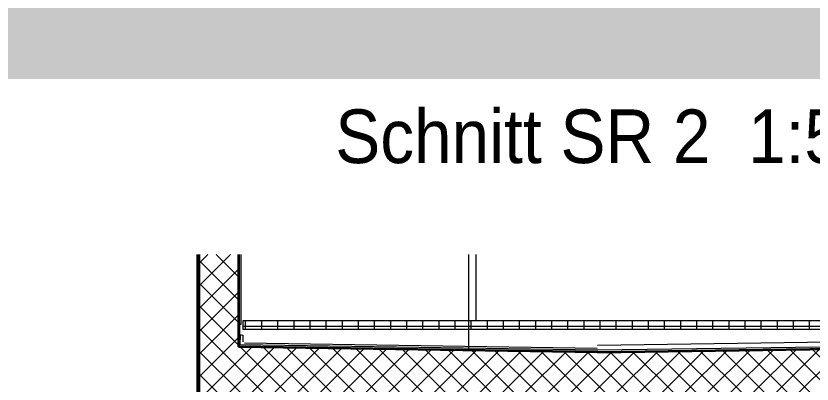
# Model space of a CAD drawing. Header units: metres. Extents: x -0.64 to 0.89, y -0.01 to 0.61.
# Drawn here: x 0.2958 to 0.3699, y 0.258 to 0.2923 of the extents above; entities that cross this region are included whole.
import ezdxf
from ezdxf.xclip import XClip

# ---------------------------------------------------------------- set-up
doc = ezdxf.new("R2010")
doc.units = ezdxf.units.M
doc.header["$MEASUREMENT"] = 0
doc.header["$XCLIPFRAME"] = 0
doc.linetypes.add('Strich 2', pattern=[0.002822, 0.001411, -0.001411])
for name, color, linetype in [('011_Stift 1.Grau', 7, 'Continuous'), ('015 Innenwände', 7, 'Continuous'), ('030 Bodenaufbauten', 7, 'Continuous'), ('030 Bodenaufbauten Bauteilschraffuren', 7, 'Continuous'), ('030 Bodenaufbauten Schichttrennlinien', 7, 'Continuous'), ('051 Brüstung', 7, 'Continuous'), ('051 Brüstung Bauteilschraffuren', 7, 'Continuous'), ('051 Brüstung Schichttrennlinien', 7, 'Continuous')]:
    doc.layers.add(name, color=color, linetype=linetype)
doc.styles.add('ERSTELLTER_STIL_5', font='Arial.ttf', dxfattribs={"width": 0.9})
doc.linetypes.add('Bitumen - 1-Lag. 1_5', pattern='A,0,[6,51.6.4.1 Schutzraum1.Shx,S=1.5873e-05,R=0,X=0,Y=0],-0.002,0', length=0.002)
doc.linetypes.add('Bitumen - 2-Lag Details', pattern='A,0,[7,51.6.4.1 Schutzraum1.Shx,S=2.38095e-05,R=0,X=0,Y=0],-0.003,0', length=0.003)
doc.linetypes.add('Konstruktion individuell', pattern='A,0,[2,51.6.4.1 Schutzraum1.Shx,S=3.1746e-05,R=0,X=0,Y=0.0003],-0.004,0', length=0.004)

# ---------------------------------------------------------------- blocks, each defined once
blk = doc.blocks.new('Zeichnung_3_2', base_point=(-2.970789, 0.207848))
at = {"layer": '030 Bodenaufbauten Bauteilschraffuren', "linetype": 'Continuous', "lineweight": 0, "true_color": 0x000000}
h = blk.add_hatch(dxfattribs=at)
h.set_pattern_fill('Kunststein__Betonwerkste_24', color=18, style=0, pattern_type=2)
h.set_pattern_definition([(0, (-2.9707891, 0.2078478), (0, 0.0015), []), (90, (-2.9707891, 0.2078478), (-0.0015, 0), [])])
h.paths.add_polyline_path([(0.374184, 0.263848), (0.316959, 0.263848), (0.316959, 0.263048), (0.374184, 0.263048)])
at = {"layer": '051 Brüstung Bauteilschraffuren', "linetype": 'Continuous', "lineweight": 0, "true_color": 0x000000}
h = blk.add_hatch(dxfattribs=at)
h.set_pattern_fill('Beton_0002', color=18, style=0, pattern_type=2)
h.set_pattern_definition([(45, (-2.9707891, 0.2078478), (-0.0010606602, 0.0010606602), []), (135, (-2.9707891, 0.2078478), (0.0010606602, 0.0010606602), [])])
h.paths.add_polyline_path([(0.312857, 0.25363), (0.316558, 0.25363), (0.316558, 0.257046), (0.384358, 0.257047), (0.384358, 0.261443), (0.350758, 0.260935), (0.316558, 0.261448), (0.316558, 0.270043), (0.312857, 0.270043)])
at = {"layer": '011_Stift 1.Grau', "color": 7, "linetype": 'Strich 2', "lineweight": 13, "ltscale": 1000}
blk.add_line((0.337958, 0.270043), (0.337958, 0.261127), dxfattribs=at)
at = {"layer": '011_Stift 1.Grau', "color": 7, "linetype": 'Konstruktion individuell', "lineweight": 13, "ltscale": 1000}
for p, q in [((0.317099, 0.261803), (0.349939, 0.261314)), ((0.380563, 0.262014), (0.34995, 0.261552))]:
    blk.add_line(p, q, dxfattribs=at)
at = {"layer": '011_Stift 1.Grau', "color": 151, "linetype": 'Bitumen - 1-Lag. 1_5', "lineweight": 13, "ltscale": 1000, "flags": 128}
blk.add_lwpolyline([(0.316645, 0.263492), (0.316645, 0.262574), (0.316955, 0.26251), (0.316945, 0.261892)], dxfattribs=at)
at = {"layer": '011_Stift 1.Grau', "color": 7, "linetype": 'Bitumen - 2-Lag Details', "lineweight": 13, "ltscale": 1000, "flags": 128}
blk.add_lwpolyline([(0.384854, 0.26253), (0.384854, 0.261912), (0.38452, 0.261607), (0.34995, 0.261113), (0.316703, 0.261611), (0.316723, 0.262546)], dxfattribs=at)
at = {"layer": '015 Innenwände', "color": 7, "linetype": 'Continuous', "lineweight": 20, "ltscale": 1000}
blk.add_line((0.338658, 0.263848), (0.338658, 0.270043), dxfattribs=at)
at = {"layer": '015 Innenwände', "color": 7, "linetype": 'Continuous', "lineweight": 13, "ltscale": 1000}
blk.add_line((0.316759, 0.263532), (0.316558, 0.263532), dxfattribs=at)
at = {"layer": '015 Innenwände', "color": 7, "linetype": 'Continuous', "lineweight": 35, "ltscale": 1000}
for q in [(0.316558, 0.261448), (0.384358, 0.261443)]:
    blk.add_line((0.34995, 0.260947), q, dxfattribs=at)
at = {"layer": '030 Bodenaufbauten', "color": 7, "linetype": 'Continuous', "lineweight": 20, "ltscale": 1000, "flags": 128}
for points in [[(0.374184, 0.263848), (0.371045, 0.263848), (0.316959, 0.263848)], [(0.374184, 0.263048), (0.371045, 0.263048), (0.316959, 0.263048)]]:
    blk.add_lwpolyline(points, dxfattribs=at)
at = {"layer": '030 Bodenaufbauten Schichttrennlinien', "color": 7, "linetype": 'Continuous', "lineweight": 20, "ltscale": 1000}
blk.add_line((0.316959, 0.263848), (0.316959, 0.263048), dxfattribs=at)
at = {"layer": '051 Brüstung', "color": 7, "linetype": 'Continuous', "lineweight": 13, "ltscale": 1000}
for p, q in [((0.312658, 0.270043), (0.312658, 0.253344)), ((0.316759, 0.270043), (0.316759, 0.263532))]:
    blk.add_line(p, q, dxfattribs=at)
at = {"layer": '051 Brüstung Schichttrennlinien', "color": 7, "linetype": 'Continuous', "lineweight": 20, "ltscale": 1000}
blk.add_line((0.312857, 0.270043), (0.312857, 0.25363), dxfattribs=at)
at = {"layer": '051 Brüstung Schichttrennlinien', "color": 7, "linetype": 'Continuous', "lineweight": 35, "ltscale": 1000}
for p, q in [((0.312857, 0.270043), (0.312857, 0.25363)), ((0.316558, 0.270043), (0.316558, 0.261448))]:
    blk.add_line(p, q, dxfattribs=at)
blk = doc.blocks.new('Zeichnung_6_5', base_point=(-3.546987, 0.363663))
at = {"layer": '030 Bodenaufbauten', "linetype": 'Continuous', "lineweight": 0, "true_color": 0xe4dfdb}
blk.add_hatch(color=254, dxfattribs=at).paths.add_polyline_path([(0.239417, 0.359663), (0.239417, 0.286384), (0.40312, 0.286384), (0.40312, 0.297063), (0.36676, 0.297063), (0.36616, 0.297063), (0.365956, 0.297063), (0.28946, 0.297063), (0.28946, 0.298463), (0.28836, 0.298463), (0.28836, 0.347563), (0.28536, 0.349063), (0.28536, 0.359663), (0.277822, 0.359667), (0.269822, 0.351667), (0.256949, 0.351667), (0.248963, 0.359663)])

msp = doc.modelspace()

# ---------------------------------------------------------------- block references
at = {"layer": '011_Stift 1.Grau', "color": 7, "linetype": 'Continuous', "lineweight": 13, "ltscale": 1000}
ref = msp.add_blockref('Zeichnung_6_5', (-3.546987, 0.363663), dxfattribs=at)
XClip(ref).set_block_clipping_path([(0.2394168842, 0.2863844754), (0.403119623, 0.4274582881)])
ref = msp.add_blockref('Zeichnung_3_2', (-2.970789, 0.207848), dxfattribs=at)
XClip(ref).set_block_clipping_path([(0.2175707065, 0.1288228011), (0.427550655, 0.270042583)])

# ---------------------------------------------------------------- texts
at = {"layer": '011_Stift 1.Grau', "color": 7, "linetype": 'Continuous', "lineweight": 13, "insert": (0.32555, 0.278483), "char_height": 0.005, "attachment_point": 7, "style": 'ERSTELLTER_STIL_5'}
msp.add_mtext('\\A1;{\\pql;\\fArial|b0|i0|c0|p0;\\W0.900000;Schnitt SR 2  1:50}', dxfattribs=at)

doc.saveas('drawing.dxf')
